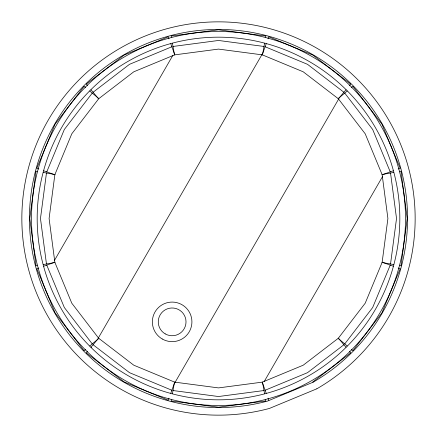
<?xml version="1.0" encoding="UTF-8"?>
<svg xmlns="http://www.w3.org/2000/svg" width="437" height="437" viewBox="0 0 437 437"><rect width="100%" height="100%" fill="white"/><g stroke="black" fill="none" stroke-linecap="round" stroke-linejoin="round"><path stroke-width="0.66" d="M46.464 173.008L40.472 218.5L46.464 263.992M390.536 263.992L396.528 218.5L390.536 173.008M171.375 399.817L171.167 400.98L218.5 407.213L265.833 400.98L265.625 399.817M172.446 393.726L174.5 382.069M262.5 54.931L264.554 43.274M265.625 37.183L265.833 36.02L218.5 29.787L171.167 36.02L171.375 37.183M262.184 54.849L266.231 43.722M268.007 38.833L268.75 36.801L312.854 55.073L350.731 84.133L349.343 85.789M168.993 398.167L168.25 400.199L124.146 381.927L86.269 352.867L87.657 351.211M170.769 393.278L174.816 382.151M46.764 171.878L64.326 129.489L92.256 93.086M390.236 265.122L372.674 307.511L344.744 343.914M54.445 260.463L172.812 55.439M98.085 338.418L262.14 54.259M174.86 382.741L338.915 98.582M264.188 381.561L382.555 176.537M91.005 347.224L98.615 338.156M338.385 98.844L345.995 89.776M338.156 98.615L347.224 91.005M351.211 87.657L352.867 86.269L381.927 124.146L400.199 168.25L398.167 168.993M85.789 349.343L84.133 350.731L55.073 312.854L36.801 268.75L38.833 268.007M89.776 345.995L98.844 338.385M93.086 92.256L129.489 64.326L171.878 46.764M343.914 344.744L307.511 372.674L265.122 390.236M312.854 381.927L350.731 352.867L349.343 351.211M43.722 266.231L54.849 262.184M382.151 174.816L393.278 170.769M382.069 174.5L393.726 172.446M399.817 171.375L400.98 171.167L407.213 218.5L400.98 265.833L399.817 265.625M37.183 265.625L36.02 265.833L29.787 218.5L36.02 171.167L37.183 171.375M43.274 264.554L54.931 262.5M173.008 46.464L218.5 40.472L263.992 46.464M263.992 390.536L218.5 396.528L173.008 390.536M43.274 172.446L54.931 174.5M382.069 262.5L393.726 264.554M382.151 262.184L393.278 266.231M398.167 268.007L400.199 268.75L381.927 312.854L352.867 350.731L351.211 349.343M38.833 168.993L36.801 168.25L55.073 124.146L84.133 86.269L85.789 87.657M43.722 170.769L54.849 174.816M265.122 46.764L307.511 64.326L343.914 92.256M171.878 390.236L129.489 372.674L93.086 344.744M89.776 91.005L98.844 98.615M338.156 338.385L347.224 345.995M338.385 338.156L345.995 347.224M87.657 85.789L86.269 84.133L124.146 55.073L168.25 36.801L168.993 38.833M91.005 89.776L98.615 98.844M344.744 93.086L372.674 129.489L390.236 171.878M92.256 343.914L64.326 307.511L46.764 265.122M170.769 43.722L174.816 54.849M262.184 382.151L266.231 393.278M268.007 398.167L268.75 400.199M262.5 382.069L264.554 393.726M172.446 43.274L174.5 54.931M54.865 174.653L49.097 218.5L54.865 262.347L71.794 303.202L98.713 338.287L133.798 365.206L174.653 382.135L218.5 387.903L262.347 382.135L303.202 365.206L338.287 338.287L365.206 303.202L382.135 262.347L387.903 218.5L382.135 174.653L365.206 133.798L338.287 98.713L303.202 71.794L262.347 54.865L218.5 49.097L174.653 54.865L133.798 71.794L98.713 98.713L71.794 133.798L54.865 174.653M313.034 382.233L267.433 401.122A189.063 189.063 0 0 1 32.311 185.67A189.063 189.063 0 0 1 326.942 63.627A189.063 189.063 0 0 1 313.034 382.233M316.825 388.804L269.394 408.448A196.65 196.65 0 0 1 24.838 184.354A196.65 196.65 0 0 1 331.295 57.416A196.65 196.65 0 0 1 316.825 388.804M91.235 347.661A181.328 181.328 0 0 0 393.994 264.134A181.328 181.328 0 0 0 170.272 43.705A181.328 181.328 0 0 0 91.235 347.661M87.225 351.681A187.003 187.003 0 0 0 399.473 265.598A187.003 187.003 0 0 0 168.802 38.221A187.003 187.003 0 0 0 87.225 351.681M162.253 338.992A19.78 19.78 0 0 0 191.919 321.861A19.78 19.78 0 0 0 162.253 304.731A19.78 19.78 0 0 0 162.253 338.992M165.202 333.879A13.875 13.875 0 0 0 186.015 321.861A13.875 13.875 0 0 0 165.202 309.844A13.875 13.875 0 0 0 165.202 333.879"/></g></svg>
